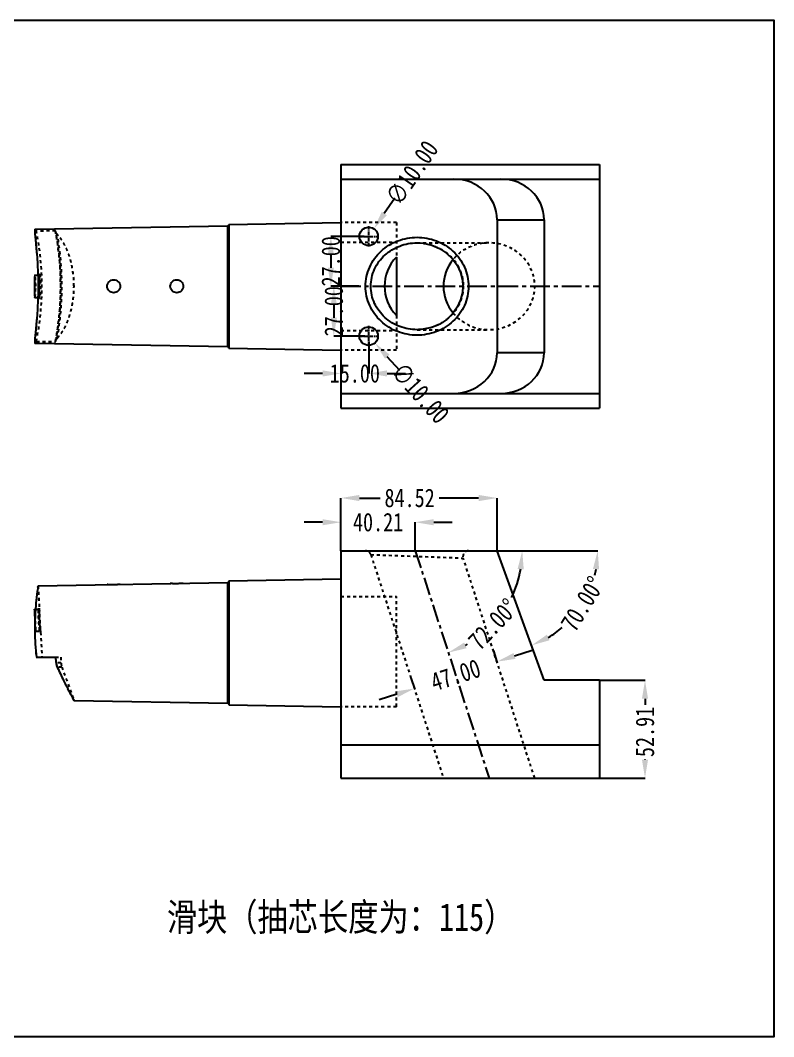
# Model space of a CAD drawing. Header units: millimetres. Extents: x -946 to 3963, y -10008 to 1396.
# Drawn here: x 1423 to 1831, y -6624 to -6074 of the extents above; entities that cross this region are included whole.
import ezdxf

# ---------------------------------------------------------------- set-up
doc = ezdxf.new("R2010")
doc.units = ezdxf.units.MM
doc.header["$LTSCALE"] = 16.335
doc.header["$PDMODE"] = 3
doc.header["$PDSIZE"] = 0.3125
doc.linetypes.add('CENTER', pattern=[0.6, 0.375, -0.075, 0.075, -0.075])
doc.linetypes.add('HIDDEN', pattern=[0.2, 0.1, -0.1])
doc.layers.get('0').update_dxf_attribs({"linetype": 'CONTINUOUS'})
doc.layers.get('Defpoints').update_dxf_attribs({"linetype": 'CONTINUOUS'})
doc.layers.add('DEFAULT_2', color=8, linetype='HIDDEN')
doc.styles.get("Standard").update_dxf_attribs({"font": 'txt', "width": 0.8})
doc.dimstyles.new('11', dxfattribs={"dimtxt": 10, "dimasz": 10, "dimexe": 0, "dimexo": 0, "dimgap": 0, "dimtad": 0, "dimzin": 0, "dimdsep": 46, "dimtxsty": 'Standard', "dimcen": 0, "dimclrd": 4, "dimclre": 4, "dimclrt": 6, "dimazin": 0, "dimtfac": 1, "dimtofl": 0, "dimtmove": 0, "dimatfit": 3, "dimfxl": 0, "dimtolj": 1, "dimtzin": 0, "dimarcsym": 0})

# ---------------------------------------------------------------- blocks, each defined once
blk = doc.blocks.new('*D368')
at = {"color": 4, "lineweight": -2}
for p, q in [((1596.99, -6360.93), (1596.99, -6332.35)), ((1606.99, -6332.35), (1618.15, -6332.35)), ((1671.51, -6332.35), (1650.15, -6332.35)), ((1681.51, -6360.93), (1681.51, -6332.35))]:
    blk.add_line(p, q, dxfattribs=at)
at = {"color": 4}
for points in [[(1606.99, -6330.69), (1606.99, -6334.02), (1596.99, -6332.35)], [(1671.51, -6330.69), (1671.51, -6334.02), (1681.51, -6332.35)]]:
    blk.add_solid(points, dxfattribs=at)
at = {"layer": 'Defpoints', "color": 0}
for p in [(1596.99, -6332.35), (1596.99, -6360.93), (1681.51, -6360.93)]:
    blk.add_point(p, dxfattribs=at)
at = {"color": 6, "insert": (1634.15, -6332.35), "char_height": 10, "attachment_point": 5}
blk.add_mtext('\\A1;84.52', dxfattribs=at)
blk = doc.blocks.new('*D369')
at = {"color": 4, "lineweight": -2}
for p, q in [((1586.99, -6345.46), (1576.99, -6345.46)), ((1596.99, -6360.93), (1596.99, -6345.46)), ((1637.2, -6360.93), (1637.2, -6345.46)), ((1647.2, -6345.46), (1657.2, -6345.46))]:
    blk.add_line(p, q, dxfattribs=at)
at = {"color": 4}
for points in [[(1586.99, -6343.8), (1586.99, -6347.13), (1596.99, -6345.46)], [(1647.2, -6343.8), (1647.2, -6347.13), (1637.2, -6345.46)]]:
    blk.add_solid(points, dxfattribs=at)
at = {"layer": 'Defpoints', "color": 0}
for p in [(1596.99, -6345.46), (1596.99, -6360.93), (1637.2, -6360.93)]:
    blk.add_point(p, dxfattribs=at)
at = {"color": 6, "insert": (1617.09, -6345.46), "char_height": 10, "attachment_point": 5}
blk.add_mtext('\\A1;40.21', dxfattribs=at)
blk = doc.blocks.new('*D370')
at = {"color": 4, "lineweight": -2}
for p, q in [((1690.92, -6417.86), (1700.43, -6414.77)), ((1679.52, -6415.16), (1681.41, -6420.95)), ((1634.82, -6429.68), (1636.71, -6435.47)), ((1627.2, -6438.56), (1617.69, -6441.65))]:
    blk.add_line(p, q, dxfattribs=at)
at = {"color": 4}
for points in [[(1690.4, -6416.27), (1691.43, -6419.44), (1681.41, -6420.95)], [(1626.68, -6436.98), (1627.71, -6440.15), (1636.71, -6435.47)]]:
    blk.add_solid(points, dxfattribs=at)
at = {"layer": 'Defpoints', "color": 0}
for p in [(1679.52, -6415.16), (1681.41, -6420.95), (1634.82, -6429.68)]:
    blk.add_point(p, dxfattribs=at)
at = {"color": 6, "insert": (1659.06, -6428.21), "char_height": 10, "attachment_point": 5, "rotation": 18}
blk.add_mtext('\\A1;47.00', dxfattribs=at)
blk = doc.blocks.new('*D371')
at = {"color": 4, "lineweight": -2}
blk.add_line((1681.51, -6360.93), (1695.13, -6360.93), dxfattribs=at)
for start, end in [(334.0778, 350.0984), (297.9016, 299.2616)]:
    blk.add_arc((1637.2, -6360.93), 57.94, start, end, dxfattribs=at)
at = {"color": 4}
for points in [[(1692.61, -6370.75), (1695.93, -6371.04), (1695.13, -6360.93)], [(1664.96, -6413.67), (1663.66, -6410.6), (1655.1, -6416.03)]]:
    blk.add_solid(points, dxfattribs=at)
at = {"layer": 'Defpoints', "color": 0}
for p in [(1596.99, -6360.93), (1637.2, -6360.93), (1681.51, -6360.93), (1690.12, -6384.5), (1677.16, -6483.93)]:
    blk.add_point(p, dxfattribs=at)
at = {"color": 6, "insert": (1679.34, -6400.69), "char_height": 10, "attachment_point": 5, "rotation": 46.6697}
blk.add_mtext('\\A1;72.00°', dxfattribs=at)
blk = doc.blocks.new('*D372')
at = {"color": 4, "lineweight": -2}
blk.add_line((1681.51, -6360.93), (1735.98, -6360.93), dxfattribs=at)
for start, end in [(346.0122, 349.4656), (300.5344, 310.3752)]:
    blk.add_arc((1681.51, -6360.93), 54.47, start, end, dxfattribs=at)
at = {"color": 4}
for points in [[(1733.4, -6370.74), (1736.72, -6371.04), (1735.98, -6360.93)], [(1709.89, -6409.35), (1708.47, -6406.34), (1700.14, -6412.11)]]:
    blk.add_solid(points, dxfattribs=at)
at = {"layer": 'Defpoints', "color": 0}
for p in [(1596.99, -6360.93), (1681.51, -6360.93), (1681.51, -6360.93), (1718.89, -6400.55), (1706.99, -6430.93)]:
    blk.add_point(p, dxfattribs=at)
at = {"color": 6, "insert": (1727.8, -6389.64), "char_height": 10, "attachment_point": 5, "rotation": 58.1937}
blk.add_mtext('\\A1;70.00°', dxfattribs=at)
blk = doc.blocks.new('*D373')
at = {"color": 4, "lineweight": -2}
for p, q in [((1736.99, -6431.03), (1761.58, -6431.03)), ((1761.58, -6441.03), (1761.58, -6444.32)), ((1761.58, -6473.93), (1761.58, -6473.65)), ((1736.99, -6483.93), (1761.58, -6483.93))]:
    blk.add_line(p, q, dxfattribs=at)
at = {"color": 4}
for points in [[(1759.91, -6441.03), (1763.24, -6441.03), (1761.58, -6431.03)], [(1759.91, -6473.93), (1763.24, -6473.93), (1761.58, -6483.93)]]:
    blk.add_solid(points, dxfattribs=at)
at = {"layer": 'Defpoints', "color": 0}
for p in [(1736.99, -6431.03), (1736.99, -6483.93), (1761.58, -6483.93)]:
    blk.add_point(p, dxfattribs=at)
at = {"color": 6, "insert": (1761.58, -6458.98), "char_height": 10, "attachment_point": 5, "rotation": 90}
blk.add_mtext('\\A1;52.91', dxfattribs=at)
blk = doc.blocks.new('*D374')
at = {"color": 4, "lineweight": -2}
for p, q in [((1609.46, -6190.73), (1591.51, -6190.73)), ((1591.51, -6200.73), (1591.51, -6207.73)), ((1606.68, -6217.73), (1591.51, -6217.73))]:
    blk.add_line(p, q, dxfattribs=at)
at = {"color": 4}
for points in [[(1589.84, -6200.73), (1593.18, -6200.73), (1591.51, -6190.73)], [(1589.84, -6207.73), (1593.18, -6207.73), (1591.51, -6217.73)]]:
    blk.add_solid(points, dxfattribs=at)
at = {"layer": 'Defpoints', "color": 0}
for p in [(1609.46, -6190.73), (1591.51, -6217.73), (1606.68, -6217.73)]:
    blk.add_point(p, dxfattribs=at)
at = {"color": 6, "insert": (1591.51, -6204.23), "char_height": 10, "attachment_point": 5, "rotation": 90}
blk.add_mtext('\\A1;27.00', dxfattribs=at)
blk = doc.blocks.new('*D375')
at = {"color": 4, "lineweight": -2}
for p, q in [((1606.68, -6217.73), (1593.12, -6217.73)), ((1593.12, -6227.73), (1593.12, -6234.73)), ((1609.98, -6244.73), (1593.12, -6244.73))]:
    blk.add_line(p, q, dxfattribs=at)
at = {"color": 4}
for points in [[(1591.45, -6227.73), (1594.78, -6227.73), (1593.12, -6217.73)], [(1591.45, -6234.73), (1594.78, -6234.73), (1593.12, -6244.73)]]:
    blk.add_solid(points, dxfattribs=at)
at = {"layer": 'Defpoints', "color": 0}
for p in [(1606.68, -6217.73), (1593.12, -6244.73), (1609.98, -6244.73)]:
    blk.add_point(p, dxfattribs=at)
at = {"color": 6, "insert": (1593.12, -6231.23), "char_height": 10, "attachment_point": 5, "rotation": 90}
blk.add_mtext('\\A1;27.00', dxfattribs=at)
blk = doc.blocks.new('*D376')
at = {"color": 4, "lineweight": -2}
for p, q in [((1596.99, -6247.9), (1596.99, -6264.92)), ((1611.99, -6247.6), (1611.99, -6264.92)), ((1586.99, -6264.92), (1576.99, -6264.92)), ((1621.99, -6264.92), (1631.99, -6264.92))]:
    blk.add_line(p, q, dxfattribs=at)
at = {"color": 4}
for points in [[(1586.99, -6263.25), (1586.99, -6266.58), (1596.99, -6264.92)], [(1621.99, -6263.25), (1621.99, -6266.58), (1611.99, -6264.92)]]:
    blk.add_solid(points, dxfattribs=at)
at = {"layer": 'Defpoints', "color": 0}
for p in [(1596.99, -6247.9), (1611.99, -6247.6), (1596.99, -6264.92)]:
    blk.add_point(p, dxfattribs=at)
at = {"color": 6, "insert": (1604.49, -6264.92), "char_height": 10, "attachment_point": 5}
blk.add_mtext('\\A1;15.00', dxfattribs=at)
blk = doc.blocks.new('*D377')
at = {"color": 4, "lineweight": -2}
blk.add_line((1628.79, -6263.25), (1622.07, -6255.84), dxfattribs=at)
at = {"color": 4}
blk.add_solid([(1623.3, -6254.72), (1620.83, -6256.96), (1615.35, -6248.43)], dxfattribs=at)
at = {"layer": 'Defpoints', "color": 0}
for p in [(1608.63, -6241.03), (1615.35, -6248.43)]:
    blk.add_point(p, dxfattribs=at)
at = {"color": 6, "insert": (1639.98, -6275.59), "char_height": 10, "attachment_point": 5, "rotation": 312.2094}
blk.add_mtext('\\A1;∅10.00', dxfattribs=at)
blk = doc.blocks.new('*D378')
at = {"color": 4, "lineweight": -2}
blk.add_line((1626.07, -6170.07), (1620.44, -6178.34), dxfattribs=at)
at = {"color": 4}
blk.add_solid([(1619.06, -6177.4), (1621.82, -6179.28), (1614.81, -6186.6)], dxfattribs=at)
at = {"layer": 'Defpoints', "color": 0}
for p in [(1614.81, -6186.6), (1609.17, -6194.86)]:
    blk.add_point(p, dxfattribs=at)
at = {"color": 6, "insert": (1635.46, -6156.31), "char_height": 10, "attachment_point": 5, "rotation": 55.7086}
blk.add_mtext('\\A1;∅10.00', dxfattribs=at)

msp = doc.modelspace()

# ---------------------------------------------------------------- linework, layer by layer
at = {"color": 7, "linetype": 'Continuous'}
for p, q in [((1596.989, -6151.73), (1736.989, -6151.73)), ((1596.989, -6151.73), (1596.989, -6283.73)), ((1736.989, -6151.73), (1736.989, -6283.73)), ((1596.989, -6159.73), (1736.989, -6159.73)), ((1536.254, -6184.23), (1596.989, -6183.169)), ((1681.511, -6181.73), (1706.989, -6181.73)), ((1681.511, -6181.73), (1681.511, -6253.73)), ((1706.989, -6181.73), (1706.989, -6253.73)), ((1431.441, -6186.897), (1535.654, -6185.077)), ((1535.654, -6185.077), (1536.254, -6184.467)), ((1535.654, -6250.382), (1535.654, -6185.077)), ((1536.254, -6184.23), (1536.254, -6251.23)), ((1638.126, -6194.23), (1638.171, -6194.23)), ((1626.989, -6201.905), (1626.989, -6233.554)), ((1431.287, -6211.7), (1432.958, -6211.7)), ((1431.287, -6223.76), (1432.957, -6223.76)), ((1638.221, -6241.229), (1638.171, -6241.23)), ((1431.441, -6248.562), (1535.654, -6250.382)), ((1535.654, -6250.382), (1536.254, -6250.992)), ((1536.254, -6251.23), (1596.989, -6252.29)), ((1706.989, -6253.73), (1681.511, -6253.73)), ((1596.989, -6275.73), (1736.989, -6275.73)), ((1596.989, -6283.73), (1736.989, -6283.73)), ((1596.989, -6360.931), (1681.511, -6360.931)), ((1596.989, -6360.931), (1596.989, -6483.931)), ((1706.989, -6430.931), (1681.511, -6360.931)), ((1536.254, -6377.241), (1596.989, -6376.18)), ((1433.054, -6379.879), (1535.654, -6378.089)), ((1536.254, -6377.478), (1535.654, -6378.089)), ((1535.654, -6443.393), (1535.654, -6378.089)), ((1536.254, -6377.241), (1536.254, -6444.241)), ((1431.096, -6392.45), (1431.634, -6392.45)), ((1432.069, -6418.58), (1442.409, -6418.58)), ((1736.989, -6430.931), (1706.989, -6430.931)), ((1736.989, -6430.931), (1736.989, -6483.931)), ((1452.464, -6441.941), (1535.654, -6443.393)), ((1536.254, -6444.003), (1535.654, -6443.393)), ((1536.254, -6444.241), (1596.989, -6445.301)), ((1596.989, -6465.931), (1736.989, -6465.931)), ((1596.989, -6483.931), (1736.989, -6483.931))]:
    msp.add_line(p, q, dxfattribs=at)
at = {"color": 1, "linetype": 'CENTER', "ltscale": 0.310989}
for p, q in [((1611.989, -6196.23), (1611.989, -6185.23)), ((1606.489, -6190.73), (1617.489, -6190.73)), ((1611.989, -6250.23), (1611.989, -6239.23)), ((1606.489, -6244.73), (1617.489, -6244.73))]:
    msp.add_line(p, q, dxfattribs=at)
at = {"color": 1, "linetype": 'CENTER', "ltscale": 1.741537}
msp.add_line((1596.989, -6217.73), (1736.989, -6217.73), dxfattribs=at)
msp.add_lwpolyline([(1061.984, -6073.771), (1831.231, -6073.771), (1831.231, -6623.929), (1061.984, -6623.929)], close=True)
at = {"color": 7, "linetype": 'Continuous'}
for points in [[(1638.126, -6194.23), (1641.537, -6194.446), (1646.116, -6195.462), (1650.382, -6197.26), (1654.18, -6199.75), (1657.395, -6202.828), (1659.941, -6206.378), (1661.749, -6210.274), (1662.78, -6214.375), (1663.034, -6217.73)], [(1663.034, -6217.73), (1662.79, -6221.019), (1661.769, -6225.13), (1659.967, -6229.034), (1657.427, -6232.594), (1654.215, -6235.68), (1650.419, -6238.179), (1646.151, -6239.986), (1641.57, -6241.009), (1638.221, -6241.229)]]:
    msp.add_lwpolyline(points, dxfattribs=at)
for centre in [(1611.989, -6190.73), (1611.989, -6244.73)]:
    msp.add_circle(centre, 5)
for centre, radius, start, end in [((1583.94, -6403.536), 152.73, 171.08946, 175.81767), ((1576.186, -6390.871), 145.099, 180.6235, 183.15875), ((1576.895, -6402.956), 145.661, 175.84326, 180.60144), ((1577.987, -6402.943), 146.753, 180.60184, 186.1164), ((1603.204, -6402.002), 161.647, 185.88611, 186.94644)]:
    msp.add_arc(centre, radius, start, end, dxfattribs=at)
for centre, major_axis, ratio, start_param, end_param in [((1658.099, -6181.73), (23.412, 0), 0.9396926, 0, 1.5707963), ((1683.577, -6181.73), (23.412, 0), 0.9396926, 0, 1.5707963), ((1645.257, -6217.73), (24.709, 0), 0.9510565, 2.402842, 3.8803433), ((1677.161, -6217.73), (24.709, 0), 0.9510565, 2.4788288, 3.8044995), ((1658.099, -6253.73), (-23.412, 0), 0.9396926, 1.5707963, 3.1415927), ((1683.577, -6253.73), (23.412, 0), 0.9396926, -1.5707963, 0)]:
    msp.add_ellipse(centre, major_axis=major_axis, ratio=ratio, start_param=start_param, end_param=end_param, dxfattribs=at)
for points, knots in [([(1431.441, -6186.897), (1431.428, -6186.897), (1431.4, -6186.904), (1431.364, -6186.936), (1431.334, -6186.985), (1431.295, -6187.084), (1431.263, -6187.256), (1431.24, -6187.518), (1431.232, -6187.852), (1431.238, -6188.257), (1431.258, -6188.733), (1431.291, -6189.278), (1431.336, -6189.89), (1431.415, -6190.84), (1431.542, -6192.185), (1431.719, -6193.98), (1431.918, -6196.003), (1432.128, -6198.234), (1432.415, -6201.561), (1432.736, -6206.071), (1432.993, -6211.783), (1433.054, -6215.722), (1433.054, -6217.73)], [0, 0, 0, 0, 0.0012809, 0.0027215, 0.0045264, 0.0068047, 0.0129709, 0.0214285, 0.0322139, 0.0453144, 0.0607015, 0.0783395, 0.0981906, 0.1202154, 0.1706189, 0.2290832, 0.2949474, 0.3675314, 0.4461505, 0.618499, 0.8054964, 1, 1, 1, 1]), ([(1610.307, -6217.73), (1610.307, -6215.954), (1610.685, -6212.391), (1612.356, -6207.294), (1615.038, -6202.647), (1618.595, -6198.632), (1622.864, -6195.386), (1627.669, -6193.006), (1632.832, -6191.554), (1638.172, -6191.067), (1643.512, -6191.555), (1648.673, -6193.006), (1653.478, -6195.386), (1657.746, -6198.632), (1661.303, -6202.646), (1663.985, -6207.294), (1665.656, -6212.391), (1666.034, -6215.954), (1666.034, -6217.73)], [0, 0, 0, 0, 0.0624664, 0.1249437, 0.1874274, 0.2499155, 0.312416, 0.3749346, 0.43747, 0.5000134, 0.5625522, 0.6250782, 0.6875883, 0.7500839, 0.8125715, 0.8750551, 0.93753, 1, 1, 1, 1]), ([(1613.16, -6217.73), (1613.16, -6216.146), (1613.504, -6212.97), (1615.018, -6208.432), (1617.441, -6204.307), (1620.642, -6200.756), (1624.47, -6197.894), (1628.765, -6195.799), (1633.367, -6194.521), (1636.542, -6194.232), (1638.126, -6194.23)], [0, 0, 0, 0, 0.1249662, 0.2499485, 0.3749328, 0.4999125, 0.6249027, 0.749916, 0.8749527, 1, 1, 1, 1]), ([(1431.287, -6211.7), (1431.273, -6211.7), (1431.255, -6211.729), (1431.241, -6211.768), (1431.222, -6211.846), (1431.202, -6211.977), (1431.181, -6212.176), (1431.164, -6212.428), (1431.142, -6212.864), (1431.123, -6213.52), (1431.109, -6214.422), (1431.101, -6215.451), (1431.097, -6216.568), (1431.096, -6217.338), (1431.096, -6217.73)], [0, 0, 0, 0, 0.0068538, 0.0132438, 0.0218735, 0.0459798, 0.0791019, 0.1209826, 0.1713169, 0.2953041, 0.4462414, 0.6185283, 0.8057981, 1, 1, 1, 1]), ([(1470.427, -6217.73), (1470.43, -6217.272), (1470.608, -6216.346), (1471.394, -6215.177), (1472.564, -6214.394), (1473.946, -6214.121), (1475.327, -6214.396), (1476.496, -6215.179), (1477.28, -6216.347), (1477.458, -6217.272), (1477.462, -6217.73)], [0, 0, 0, 0, 0.1250892, 0.2500939, 0.3751056, 0.5002027, 0.6252128, 0.7500459, 0.8749302, 1, 1, 1, 1]), ([(1504.597, -6217.73), (1504.6, -6217.272), (1504.778, -6216.346), (1505.564, -6215.177), (1506.734, -6214.394), (1508.116, -6214.121), (1509.497, -6214.396), (1510.666, -6215.179), (1511.45, -6216.347), (1511.628, -6217.272), (1511.632, -6217.73)], [0, 0, 0, 0, 0.1250866, 0.2500925, 0.3751049, 0.500199, 0.6252076, 0.7500447, 0.8749324, 1, 1, 1, 1]), ([(1431.096, -6217.73), (1431.096, -6218.121), (1431.097, -6218.891), (1431.101, -6220.008), (1431.109, -6221.038), (1431.123, -6221.94), (1431.142, -6222.596), (1431.164, -6223.031), (1431.181, -6223.283), (1431.202, -6223.482), (1431.222, -6223.613), (1431.241, -6223.691), (1431.255, -6223.73), (1431.273, -6223.759), (1431.287, -6223.759)], [0, 0, 0, 0, 0.1942032, 0.3814728, 0.5537861, 0.7047431, 0.828724, 0.8790516, 0.9209239, 0.9540358, 0.9781303, 0.9867549, 0.9931437, 1, 1, 1, 1]), ([(1433.054, -6217.73), (1433.054, -6219.737), (1432.993, -6223.676), (1432.736, -6229.387), (1432.415, -6233.897), (1432.128, -6237.224), (1431.918, -6239.456), (1431.719, -6241.479), (1431.541, -6243.275), (1431.396, -6244.826), (1431.304, -6245.957), (1431.257, -6246.729), (1431.237, -6247.204), (1431.232, -6247.608), (1431.24, -6247.941), (1431.26, -6248.173), (1431.286, -6248.321), (1431.308, -6248.406), (1431.334, -6248.473), (1431.364, -6248.522), (1431.4, -6248.555), (1431.428, -6248.562), (1431.441, -6248.563)], [0, 0, 0, 0, 0.1945064, 0.3815318, 0.5537931, 0.6324152, 0.705037, 0.7709282, 0.8294153, 0.8798697, 0.9217853, 0.9394135, 0.9547638, 0.9678147, 0.9785546, 0.9869877, 0.9903521, 0.993165, 0.9954535, 0.9972696, 0.9987183, 1, 1, 1, 1]), ([(1477.462, -6217.73), (1477.458, -6218.187), (1477.28, -6219.112), (1476.496, -6220.28), (1475.327, -6221.063), (1473.946, -6221.338), (1472.564, -6221.065), (1471.394, -6220.282), (1470.608, -6219.113), (1470.43, -6218.187), (1470.427, -6217.73)], [0, 0, 0, 0, 0.12507, 0.2499545, 0.374788, 0.4997982, 0.6248954, 0.7499077, 0.8749117, 1, 1, 1, 1]), ([(1511.632, -6217.73), (1511.628, -6218.187), (1511.45, -6219.112), (1510.666, -6220.28), (1509.497, -6221.063), (1508.116, -6221.338), (1506.734, -6221.065), (1505.564, -6220.282), (1504.778, -6219.113), (1504.6, -6218.187), (1504.597, -6217.73)], [0, 0, 0, 0, 0.1250677, 0.2499556, 0.3747931, 0.4998017, 0.6248959, 0.7499087, 0.8749141, 1, 1, 1, 1]), ([(1666.034, -6217.73), (1666.034, -6219.505), (1665.656, -6223.068), (1663.985, -6228.165), (1661.303, -6232.812), (1657.746, -6236.827), (1653.477, -6240.073), (1648.672, -6242.453), (1643.51, -6243.905), (1638.17, -6244.392), (1632.83, -6243.904), (1627.668, -6242.453), (1622.864, -6240.073), (1618.595, -6236.827), (1615.038, -6232.813), (1612.356, -6228.165), (1610.685, -6223.068), (1610.307, -6219.505), (1610.307, -6217.73)], [0, 0, 0, 0, 0.0624664, 0.1249437, 0.1874274, 0.2499155, 0.312416, 0.3749346, 0.43747, 0.5000134, 0.5625522, 0.6250782, 0.6875883, 0.7500839, 0.8125715, 0.8750551, 0.93753, 1, 1, 1, 1]), ([(1638.171, -6241.23), (1636.585, -6241.23), (1633.406, -6240.945), (1628.796, -6239.672), (1624.494, -6237.581), (1620.659, -6234.719), (1617.451, -6231.166), (1615.022, -6227.038), (1613.505, -6222.495), (1613.16, -6219.315), (1613.16, -6217.73)], [0, 0, 0, 0, 0.1250449, 0.2500701, 0.3750733, 0.5000604, 0.6250454, 0.7500362, 0.8750201, 1, 1, 1, 1]), ([(1477.462, -6379.104), (1477.455, -6379.104), (1477.432, -6379.109), (1477.382, -6379.114), (1477.299, -6379.125), (1477.183, -6379.139), (1477.036, -6379.156), (1476.782, -6379.185), (1476.4, -6379.224), (1475.875, -6379.271), (1475.047, -6379.329), (1473.946, -6379.372), (1472.845, -6379.368), (1472.016, -6379.339), (1471.489, -6379.311), (1471.106, -6379.284), (1470.852, -6379.265), (1470.705, -6379.252), (1470.59, -6379.242), (1470.507, -6379.234), (1470.456, -6379.23), (1470.433, -6379.227), (1470.427, -6379.227)], [0, 0, 0, 0, 0.0026383, 0.0098774, 0.0217479, 0.0382756, 0.0593441, 0.0846789, 0.1470124, 0.2227643, 0.3091027, 0.5001626, 0.6912546, 0.7775974, 0.8533113, 0.9155591, 0.9408391, 0.9618525, 0.978331, 0.990162, 0.9973739, 1, 1, 1, 1]), ([(1511.632, -6378.508), (1511.625, -6378.508), (1511.602, -6378.512), (1511.552, -6378.517), (1511.469, -6378.528), (1511.353, -6378.542), (1511.206, -6378.559), (1510.952, -6378.587), (1510.57, -6378.626), (1510.045, -6378.672), (1509.217, -6378.729), (1508.116, -6378.772), (1507.015, -6378.768), (1506.186, -6378.74), (1505.659, -6378.712), (1505.276, -6378.687), (1505.022, -6378.667), (1504.875, -6378.655), (1504.76, -6378.646), (1504.677, -6378.637), (1504.626, -6378.634), (1504.603, -6378.631), (1504.597, -6378.631)], [0, 0, 0, 0, 0.002638, 0.0098753, 0.0217432, 0.0382678, 0.0593332, 0.0846654, 0.1469959, 0.2227485, 0.3090901, 0.5001592, 0.6912605, 0.7776065, 0.8533216, 0.9155679, 0.9408462, 0.9618578, 0.9783343, 0.9901637, 0.9973744, 1, 1, 1, 1]), ([(1442.744, -6421.552), (1442.768, -6421.755), (1442.898, -6422.553), (1443.152, -6423.33), (1443.4, -6423.881)], [0, 0, 0, 0, 0.2521062, 1, 1, 1, 1]), ([(1443.4, -6423.881), (1443.964, -6425.129), (1445.074, -6427.527), (1446.48, -6430.439), (1447.558, -6432.609), (1448.311, -6434.1), (1449.021, -6435.485), (1449.683, -6436.756), (1450.287, -6437.904), (1450.829, -6438.92), (1451.238, -6439.681), (1451.529, -6440.219), (1451.718, -6440.568), (1451.887, -6440.878), (1452.035, -6441.15), (1452.161, -6441.382), (1452.253, -6441.551), (1452.315, -6441.665), (1452.354, -6441.736), (1452.386, -6441.795), (1452.413, -6441.845), (1452.434, -6441.883), (1452.448, -6441.908), (1452.455, -6441.923), (1452.46, -6441.93), (1452.46, -6441.933), (1452.463, -6441.936), (1452.463, -6441.936)], [0, 0, 0, 0, 0.2032757, 0.3922388, 0.4801203, 0.5629456, 0.6401901, 0.7112816, 0.7756494, 0.8327937, 0.8822582, 0.9039703, 0.9236022, 0.9411062, 0.9564345, 0.9695395, 0.9803728, 0.9849222, 0.9888852, 0.9922555, 0.995027, 0.9971934, 0.9987485, 0.9992949, 0.9996861, 0.9999214, 1, 1, 1, 1])]:
    msp.add_open_spline(points, degree=3, knots=knots, dxfattribs=at)
at = {"layer": 'DEFAULT_2', "color": 8, "linetype": 'HIDDEN'}
for p, q in [((1626.989, -6183.169), (1596.989, -6183.169)), ((1626.989, -6183.17), (1626.989, -6201.905)), ((1442.409, -6187.712), (1432.069, -6187.898)), ((1596.989, -6193.867), (1626.989, -6193.867)), ((1638.171, -6194.23), (1677.161, -6194.23)), ((1432.958, -6211.7), (1433.383, -6211.7)), ((1433.686, -6217.12), (1433.692, -6214.848)), ((1433.692, -6214.848), (1433.699, -6214.067)), ((1433.689, -6220.002), (1433.686, -6217.12)), ((1433.699, -6221.356), (1433.689, -6220.002)), ((1433.709, -6222.126), (1433.699, -6221.356)), ((1432.957, -6223.76), (1433.383, -6223.76)), ((1626.989, -6233.554), (1626.989, -6252.289)), ((1596.989, -6241.592), (1626.989, -6241.592)), ((1638.221, -6241.229), (1677.161, -6241.23)), ((1432.069, -6247.561), (1442.409, -6247.747)), ((1626.989, -6252.29), (1596.989, -6252.29)), ((1613.16, -6363.004), (1652.452, -6483.931)), ((1613.16, -6363.004), (1663.181, -6364.858)), ((1701.87, -6483.931), (1663.181, -6364.858)), ((1432.943, -6380.595), (1433.054, -6379.879)), ((1433.054, -6379.879), (1433.685, -6391.923)), ((1596.989, -6385.741), (1626.989, -6385.741)), ((1626.989, -6445.301), (1626.989, -6385.741)), ((1431.096, -6392.45), (1431.728, -6404.51)), ((1431.1, -6392.805), (1431.096, -6392.45)), ((1431.617, -6392.398), (1431.62, -6392.357)), ((1431.634, -6392.45), (1433.186, -6392.45)), ((1433.685, -6391.923), (1433.685, -6391.946)), ((1433.693, -6392.688), (1433.685, -6391.946)), ((1433.685, -6391.946), (1433.685, -6391.946)), ((1433.78, -6396.151), (1433.735, -6394.749)), ((1433.844, -6397.678), (1433.779, -6396.138)), ((1433.926, -6399.249), (1433.843, -6397.663)), ((1434.023, -6400.774), (1433.926, -6399.235)), ((1434.124, -6402.163), (1434.022, -6400.761)), ((1434.22, -6403.335), (1434.123, -6402.152)), ((1431.728, -6404.51), (1433.87, -6404.51)), ((1434.305, -6404.297), (1434.369, -6404.977)), ((1434.368, -6404.961), (1434.35, -6404.774)), ((1434.369, -6404.983), (1434.368, -6404.961)), ((1434.369, -6404.983), (1435.082, -6418.58)), ((1442.409, -6418.58), (1445.261, -6418.58)), ((1445.262, -6418.58), (1445.417, -6421.552)), ((1445.417, -6421.552), (1442.744, -6421.552)), ((1445.891, -6423.881), (1443.4, -6423.881)), ((1445.891, -6423.881), (1452.463, -6441.936)), ((1626.989, -6445.301), (1596.989, -6445.301))]:
    msp.add_line(p, q, dxfattribs=at)
at = {"layer": 'DEFAULT_2', "color": 1, "linetype": 'CENTER', "ltscale": 1.569566}
msp.add_line((1637.196, -6360.931), (1677.161, -6483.931), dxfattribs=at)
at = {"layer": 'DEFAULT_2', "color": 8, "linetype": 'HIDDEN'}
for points in [[(1433.808, -6211.444), (1433.813, -6211.42), (1433.808, -6211.433), (1433.761, -6211.514), (1433.612, -6211.642), (1433.383, -6211.7)], [(1433.699, -6214.067), (1433.708, -6213.376), (1433.714, -6213.067), (1433.721, -6212.783), (1433.729, -6212.525), (1433.738, -6212.292), (1433.748, -6212.085), (1433.759, -6211.905), (1433.771, -6211.75), (1433.783, -6211.623), (1433.795, -6211.523), (1433.806, -6211.453), (1433.808, -6211.444)], [(1433.814, -6224.04), (1433.814, -6224.041), (1433.807, -6224.011), (1433.795, -6223.937), (1433.782, -6223.827), (1433.768, -6223.682), (1433.756, -6223.504), (1433.744, -6223.293), (1433.734, -6223.05), (1433.724, -6222.773), (1433.716, -6222.465), (1433.709, -6222.126)], [(1433.383, -6223.759), (1433.566, -6223.795), (1433.733, -6223.911), (1433.803, -6224.013), (1433.814, -6224.04)], [(1433.735, -6394.759), (1433.708, -6393.584), (1433.693, -6392.692)], [(1434.35, -6404.773), (1434.298, -6404.218), (1434.219, -6403.327)]]:
    msp.add_lwpolyline(points, dxfattribs=at)
for centre, radius, start, end in [((1285.88, -6217.73), 149.201, 348.46661, 11.53339), ((1285.88, -6217.73), 159.381, 349.14412, 10.85588), ((1285.88, -6217.73), 159.537, 349.49544, 10.50456), ((1285.88, -6217.73), 160.011, 349.87726, 10.12274), ((1610.307, -6363.931), 3, 18, 90), ((1666.034, -6363.931), 3, 90, 198), ((1587.179, -6404.001), 156.002, 171.3711, 172.38062), ((1583.021, -6403.449), 151.807, 172.37902, 174.75772), ((1576.441, -6390.862), 145.353, 180.76618, 183.15595), ((1576.084, -6402.889), 144.847, 175.84677, 176.68605), ((1578.656, -6403.069), 147.426, 175.54531, 175.83326), ((1580.371, -6403.204), 149.146, 174.7584, 175.54499), ((1433.186, -6391.95), 0.5, 270, 0.36245), ((1580.921, -6390.752), 147.241, 180.45706, 185.27835), ((1578.258, -6402.995), 147.024, 176.69378, 178.37218), ((1578.208, -6402.991), 146.974, 178.88164, 180.23747), ((1577.047, -6402.995), 145.813, 180.23772, 180.58517), ((1577.511, -6402.98), 146.277, 178.75816, 178.88084), ((1578.104, -6402.993), 146.87, 178.37126, 178.75808), ((1578.675, -6390.732), 147.592, 183.1586, 185.35641), ((1578.256, -6390.763), 147.172, 183.15626, 185.35961), ((1574.737, -6403.023), 143.502, 180.58353, 181.27045), ((1576.402, -6402.973), 145.169, 181.27546, 182.32459), ((1578.324, -6402.898), 147.092, 182.32378, 183.71149), ((1433.87, -6405.01), 0.5, 5.61765, 90), ((1580.74, -6402.72), 149.514, 183.7193, 186.08889), ((1602.988, -6402.025), 161.429, 185.88593, 186.24352), ((1603.12, -6402.011), 161.563, 186.24331, 186.59707), ((1604.385, -6401.863), 162.836, 186.59782, 186.94492), ((1450.485, -6420.607), 7.799, 186.95925, 192.77172), ((1450.625, -6420.577), 7.942, 192.76394, 195.38088), ((1450.741, -6420.545), 8.062, 195.3829, 198.53968), ((1450.883, -6420.497), 8.212, 198.54197, 202.18661), ((1450.995, -6420.452), 8.333, 202.18303, 204.30544), ((1660.462, -6325.758), 238.21, 204.32548, 206.10663), ((1453.446, -6421.132), 8.04, 183, 200), ((1683.137, -6314.601), 263.481, 206.11545, 207.32717)]:
    msp.add_arc(centre, radius, start, end, dxfattribs=at)
msp.add_ellipse((1677.161, -6217.73), major_axis=(24.709, 0), ratio=0.9510565, start_param=3.8044995, end_param=8.7620142, dxfattribs=at)
for points, knots in [([(1432.069, -6187.898), (1432.009, -6187.751), (1431.898, -6187.495), (1431.749, -6187.209), (1431.637, -6187.043), (1431.559, -6186.951), (1431.486, -6186.896), (1431.441, -6186.897)], [0, 0, 0, 0, 0.3954757, 0.6908945, 0.8016163, 0.8885507, 1, 1, 1, 1]), ([(1442.744, -6188.644), (1442.715, -6188.557), (1442.61, -6188.244), (1442.497, -6187.933), (1442.409, -6187.712)], [0, 0, 0, 0, 0.2778079, 1, 1, 1, 1]), ([(1443.4, -6189.606), (1443.249, -6189.453), (1442.992, -6189.157), (1442.799, -6188.81), (1442.744, -6188.644)], [0, 0, 0, 0, 0.5510026, 1, 1, 1, 1]), ([(1452.463, -6217.73), (1452.463, -6214.717), (1452.109, -6210.263), (1450.935, -6204.593), (1449.793, -6200.737), (1448.426, -6197.275), (1446.893, -6194.251), (1445.246, -6191.702), (1444.023, -6190.239), (1443.4, -6189.606)], [0, 0, 0, 0, 0.2995026, 0.4415754, 0.5752382, 0.6987944, 0.8111827, 0.9117232, 1, 1, 1, 1]), ([(1638.171, -6194.23), (1639.757, -6194.229), (1642.935, -6194.514), (1647.545, -6195.787), (1651.847, -6197.878), (1655.682, -6200.74), (1658.89, -6204.293), (1661.319, -6208.421), (1662.837, -6212.964), (1663.181, -6216.144), (1663.181, -6217.73)], [0, 0, 0, 0, 0.1250449, 0.2500701, 0.3750733, 0.5000604, 0.6250454, 0.7500362, 0.8750201, 1, 1, 1, 1]), ([(1433.685, -6217.73), (1433.685, -6217.304), (1433.685, -6216.468), (1433.689, -6215.255), (1433.696, -6214.136), (1433.707, -6213.283), (1433.722, -6212.68), (1433.735, -6212.298), (1433.751, -6211.968), (1433.77, -6211.694), (1433.789, -6211.501), (1433.806, -6211.377), (1433.819, -6211.307), (1433.833, -6211.252), (1433.848, -6211.212), (1433.862, -6211.186), (1433.883, -6211.174), (1433.904, -6211.187), (1433.921, -6211.214), (1433.939, -6211.254), (1433.957, -6211.31), (1433.976, -6211.381), (1434.005, -6211.506), (1434.04, -6211.7), (1434.08, -6211.975), (1434.121, -6212.305), (1434.161, -6212.687), (1434.215, -6213.29), (1434.274, -6214.141), (1434.327, -6215.258), (1434.361, -6216.47), (1434.369, -6217.304), (1434.369, -6217.73)], [0, 0, 0, 0, 0.0969584, 0.1902629, 0.2762549, 0.3516884, 0.3845064, 0.4136294, 0.4387688, 0.4597, 0.4762225, 0.4827901, 0.4882196, 0.4925124, 0.4956869, 0.4978183, 0.4991922, 0.5006444, 0.5029245, 0.5062637, 0.5107246, 0.5163197, 0.5230469, 0.5398607, 0.5610414, 0.5863834, 0.6156551, 0.6485712, 0.7240614, 0.8099996, 0.903143, 1, 1, 1, 1]), ([(1431.728, -6217.73), (1431.728, -6217.337), (1431.721, -6216.567), (1431.69, -6215.45), (1431.642, -6214.42), (1431.589, -6213.636), (1431.54, -6213.082), (1431.504, -6212.731), (1431.467, -6212.428), (1431.43, -6212.175), (1431.395, -6211.978), (1431.359, -6211.83), (1431.332, -6211.746), (1431.301, -6211.7), (1431.287, -6211.7)], [0, 0, 0, 0, 0.1937607, 0.3805941, 0.5525257, 0.7032465, 0.7688899, 0.8272324, 0.877672, 0.9197366, 0.953113, 0.9775304, 0.9928738, 1, 1, 1, 1]), ([(1433.186, -6217.73), (1433.186, -6217.337), (1433.186, -6216.568), (1433.189, -6215.451), (1433.197, -6214.421), (1433.21, -6213.519), (1433.229, -6212.863), (1433.252, -6212.428), (1433.27, -6212.175), (1433.292, -6211.976), (1433.313, -6211.846), (1433.334, -6211.768), (1433.349, -6211.728), (1433.369, -6211.7), (1433.383, -6211.7)], [0, 0, 0, 0, 0.1943325, 0.381284, 0.5534902, 0.7044563, 0.8283578, 0.8786435, 0.9205285, 0.9536279, 0.9777229, 0.9863921, 0.9928558, 1, 1, 1, 1]), ([(1433.383, -6211.7), (1433.398, -6211.7), (1433.432, -6211.745), (1433.462, -6211.83), (1433.501, -6211.978), (1433.54, -6212.176), (1433.581, -6212.428), (1433.639, -6212.863), (1433.706, -6213.519), (1433.774, -6214.42), (1433.828, -6215.45), (1433.862, -6216.567), (1433.87, -6217.337), (1433.87, -6217.73)], [0, 0, 0, 0, 0.0074788, 0.0230484, 0.0475859, 0.0810572, 0.1232291, 0.1737068, 0.2976703, 0.448325, 0.6200131, 0.8062498, 1, 1, 1, 1]), ([(1431.287, -6223.759), (1431.301, -6223.759), (1431.332, -6223.713), (1431.359, -6223.629), (1431.395, -6223.481), (1431.43, -6223.284), (1431.467, -6223.031), (1431.504, -6222.728), (1431.54, -6222.377), (1431.589, -6221.823), (1431.642, -6221.039), (1431.69, -6220.009), (1431.721, -6218.892), (1431.728, -6218.122), (1431.728, -6217.73)], [0, 0, 0, 0, 0.0071218, 0.0224703, 0.0468928, 0.0802698, 0.1223365, 0.1727835, 0.2311316, 0.296778, 0.4474974, 0.6194208, 0.8062485, 1, 1, 1, 1]), ([(1433.383, -6223.759), (1433.369, -6223.759), (1433.349, -6223.731), (1433.334, -6223.691), (1433.313, -6223.613), (1433.292, -6223.482), (1433.27, -6223.282), (1433.252, -6223.03), (1433.229, -6222.594), (1433.21, -6221.938), (1433.197, -6221.036), (1433.189, -6220.007), (1433.186, -6218.891), (1433.186, -6218.122), (1433.186, -6217.73)], [0, 0, 0, 0, 0.0071653, 0.0136455, 0.0223369, 0.0464878, 0.079645, 0.1215903, 0.1719342, 0.2959003, 0.4468397, 0.6189765, 0.8057258, 1, 1, 1, 1]), ([(1433.87, -6217.73), (1433.87, -6218.122), (1433.862, -6218.893), (1433.828, -6220.01), (1433.774, -6221.04), (1433.706, -6221.942), (1433.639, -6222.597), (1433.58, -6223.032), (1433.54, -6223.284), (1433.501, -6223.482), (1433.462, -6223.629), (1433.432, -6223.714), (1433.398, -6223.759), (1433.383, -6223.759)], [0, 0, 0, 0, 0.1937857, 0.3802036, 0.5519475, 0.702623, 0.8265252, 0.8769502, 0.9190695, 0.9524931, 0.9769866, 0.9925319, 1, 1, 1, 1]), ([(1434.369, -6217.73), (1434.369, -6218.155), (1434.361, -6218.991), (1434.327, -6220.204), (1434.274, -6221.322), (1434.214, -6222.174), (1434.16, -6222.776), (1434.12, -6223.158), (1434.08, -6223.488), (1434.039, -6223.763), (1434.004, -6223.955), (1433.976, -6224.08), (1433.957, -6224.15), (1433.938, -6224.207), (1433.919, -6224.249), (1433.892, -6224.29), (1433.861, -6224.273), (1433.847, -6224.246), (1433.832, -6224.206), (1433.819, -6224.151), (1433.806, -6224.08), (1433.788, -6223.955), (1433.769, -6223.762), (1433.751, -6223.487), (1433.735, -6223.157), (1433.722, -6222.774), (1433.707, -6222.171), (1433.696, -6221.319), (1433.689, -6220.201), (1433.685, -6218.989), (1433.685, -6218.155), (1433.685, -6217.73)], [0, 0, 0, 0, 0.0969683, 0.1902863, 0.2763174, 0.3518558, 0.3847669, 0.4140169, 0.4393202, 0.4604523, 0.47721, 0.4839058, 0.4894687, 0.4938979, 0.4972073, 0.5007895, 0.5021766, 0.5043353, 0.5075401, 0.5118654, 0.5173282, 0.5239286, 0.540511, 0.5614957, 0.5866797, 0.6158313, 0.648662, 0.7240644, 0.8099826, 0.9031324, 1, 1, 1, 1]), ([(1443.4, -6245.853), (1444.024, -6245.22), (1445.245, -6243.756), (1446.893, -6241.209), (1448.427, -6238.187), (1449.792, -6234.723), (1450.931, -6230.864), (1451.793, -6226.682), (1452.336, -6222.268), (1452.463, -6219.252), (1452.463, -6217.73)], [0, 0, 0, 0, 0.0882714, 0.1887416, 0.3010209, 0.424598, 0.5583533, 0.700437, 0.8486149, 1, 1, 1, 1]), ([(1663.181, -6217.73), (1663.181, -6219.312), (1662.838, -6222.489), (1661.324, -6227.026), (1658.902, -6231.15), (1655.701, -6234.701), (1651.875, -6237.563), (1647.581, -6239.658), (1642.979, -6240.936), (1639.805, -6241.226), (1638.221, -6241.229)], [0, 0, 0, 0, 0.1249662, 0.2499486, 0.3749329, 0.4999125, 0.6249027, 0.749916, 0.8749527, 1, 1, 1, 1]), ([(1431.441, -6248.563), (1431.486, -6248.564), (1431.559, -6248.51), (1431.637, -6248.417), (1431.749, -6248.251), (1431.898, -6247.964), (1432.009, -6247.708), (1432.069, -6247.561)], [0, 0, 0, 0, 0.1109017, 0.1977693, 0.3085855, 0.6043959, 1, 1, 1, 1]), ([(1442.409, -6247.747), (1442.436, -6247.679), (1442.555, -6247.371), (1442.663, -6247.059), (1442.744, -6246.815)], [0, 0, 0, 0, 0.2220909, 1, 1, 1, 1]), ([(1442.744, -6246.815), (1442.799, -6246.649), (1442.992, -6246.302), (1443.249, -6246.006), (1443.4, -6245.853)], [0, 0, 0, 0, 0.4489974, 1, 1, 1, 1]), ([(1433.186, -6392.45), (1433.187, -6392.488), (1433.186, -6392.642), (1433.192, -6392.981), (1433.199, -6393.533), (1433.214, -6394.275), (1433.238, -6395.179), (1433.287, -6396.602), (1433.359, -6398.112), (1433.453, -6399.65), (1433.532, -6400.765), (1433.614, -6401.792), (1433.692, -6402.692), (1433.753, -6403.346), (1433.796, -6403.781), (1433.821, -6404.033), (1433.841, -6404.231), (1433.855, -6404.375), (1433.866, -6404.461), (1433.868, -6404.5), (1433.87, -6404.51)], [0, 0, 0, 0, 0.0096172, 0.0380948, 0.084335, 0.1465557, 0.2223615, 0.3088294, 0.5001218, 0.5975956, 0.6913073, 0.7776675, 0.853387, 0.915576, 0.9408256, 0.9618367, 0.9784031, 0.9903591, 0.9975819, 1, 1, 1, 1]), ([(1433.87, -6404.51), (1433.868, -6404.5), (1433.866, -6404.461), (1433.855, -6404.374), (1433.841, -6404.231), (1433.821, -6404.032), (1433.796, -6403.779), (1433.753, -6403.343), (1433.692, -6402.687), (1433.613, -6401.786), (1433.532, -6400.758), (1433.453, -6399.642), (1433.382, -6398.481), (1433.321, -6397.32), (1433.273, -6396.202), (1433.238, -6395.173), (1433.214, -6394.27), (1433.199, -6393.53), (1433.192, -6393.028), (1433.188, -6392.728), (1433.187, -6392.584), (1433.185, -6392.498), (1433.186, -6392.459), (1433.186, -6392.45)], [0, 0, 0, 0, 0.0024279, 0.0096677, 0.0216571, 0.0382744, 0.0593437, 0.0846676, 0.1470077, 0.2228662, 0.3093262, 0.4030856, 0.5005708, 0.5980593, 0.6918025, 0.778171, 0.853838, 0.915908, 0.9620157, 0.978511, 0.9904094, 0.997595, 1, 1, 1, 1]), ([(1434.369, -6404.983), (1434.308, -6404.347), (1434.187, -6403.005), (1434.02, -6400.829), (1433.875, -6398.454), (1433.771, -6396.079), (1433.72, -6394.268), (1433.698, -6393.09), (1433.691, -6392.496), (1433.686, -6392.13), (1433.686, -6391.965), (1433.685, -6391.923)], [0, 0, 0, 0, 0.1466445, 0.3089882, 0.5005398, 0.6920714, 0.8541362, 0.9161248, 0.9621301, 0.9904411, 1, 1, 1, 1]), ([(1452.463, -6441.936), (1452.462, -6441.936), (1452.462, -6441.933), (1452.458, -6441.929), (1452.454, -6441.92), (1452.447, -6441.909), (1452.439, -6441.894), (1452.425, -6441.867), (1452.402, -6441.826), (1452.369, -6441.766), (1452.329, -6441.694), (1452.282, -6441.608), (1452.205, -6441.467), (1452.091, -6441.258), (1451.933, -6440.97), (1451.749, -6440.631), (1451.539, -6440.243), (1451.303, -6439.807), (1450.943, -6439.136), (1450.437, -6438.189), (1449.772, -6436.928), (1449.306, -6436.032), (1449.061, -6435.558)], [0, 0, 0, 0, 0.0002626, 0.00105, 0.0023617, 0.0041969, 0.0065552, 0.0094358, 0.0167621, 0.0261708, 0.0376572, 0.0512165, 0.066844, 0.1042808, 0.149837, 0.2032861, 0.2643968, 0.3329383, 0.4086764, 0.5807365, 0.7785405, 1, 1, 1, 1])]:
    msp.add_open_spline(points, degree=3, knots=knots, dxfattribs=at)

# ---------------------------------------------------------------- texts
at = {"insert": (1502.689, -6551.66), "char_height": 15, "width": 257.62943, "attachment_point": 1}
msp.add_mtext('{\\fSimSun|b0|i0|c134|p2;滑块（抽芯长度为：115）}', dxfattribs=at)

# ---------------------------------------------------------------- dimensions: what is measured, and where the dimension line sits
for p1, p2, picture, middle in [((1609.172, -6194.86), (1614.806, -6186.599), '*D378', (1635.464, -6156.305)), ((1608.63, -6241.026), (1615.348, -6248.433), '*D377', (1639.983, -6275.592))]:
    dim = msp.add_diameter_dim_2p(p1=p1, p2=p2, dimstyle='11')
    dim.commit()
    dim.dimension.update_dxf_attribs({"geometry": picture, "text_midpoint": middle})
for base, p1, p2, angle, picture, middle, dimtype in [((1591.512, -6217.73), (1609.457, -6190.73), (1606.685, -6217.73), 90, '*D374', (1591.512, -6204.23), 160), ((1593.116, -6244.73), (1606.685, -6217.73), (1609.978, -6244.73), 90, '*D375', (1593.116, -6231.23), 160), ((1681.407, -6420.95), (1634.825, -6429.682), (1679.525, -6415.158), 18, '*D370', (1659.057, -6428.212), 161), ((1761.5776, -6483.9311), (1736.9891, -6431.026), (1736.9891, -6483.9311), 90, '*D373', (1761.5776, -6458.9846), 160)]:
    dim = msp.add_linear_dim(base=base, p1=p1, p2=p2, angle=angle, dimstyle='11')
    dim.commit()
    dim.dimension.update_dxf_attribs({"geometry": picture, "text_midpoint": middle, "dimtype": dimtype})
for base, p1, p2, picture, middle in [((1596.989, -6264.918), (1611.989, -6247.602), (1596.989, -6247.897), '*D376', (1604.489, -6264.918)), ((1596.989, -6332.354), (1681.511, -6360.931), (1596.989, -6360.931), '*D368', (1634.148, -6332.354)), ((1596.989, -6345.464), (1637.196, -6360.931), (1596.989, -6360.931), '*D369', (1617.094, -6345.464))]:
    dim = msp.add_linear_dim(base=base, p1=p1, p2=p2, dimstyle='11')
    dim.commit()
    dim.dimension.update_dxf_attribs({"geometry": picture, "text_midpoint": middle, "dimtype": 160})
for base, line1, picture, middle in [((1690.124, -6384.496), ((1637.196, -6360.931), (1677.161, -6483.931)), '*D371', (1679.34, -6400.688)), ((1718.888, -6400.548), ((1706.989, -6430.931), (1681.511, -6360.931)), '*D372', (1727.798, -6389.637))]:
    dim = msp.add_angular_dim_2l(base=base, line1=line1, line2=((1596.989, -6360.931), (1681.511, -6360.931)), dimstyle='11')
    dim.commit()
    dim.dimension.update_dxf_attribs({"geometry": picture, "text_midpoint": middle, "dimtype": 162})

doc.saveas('drawing.dxf')
